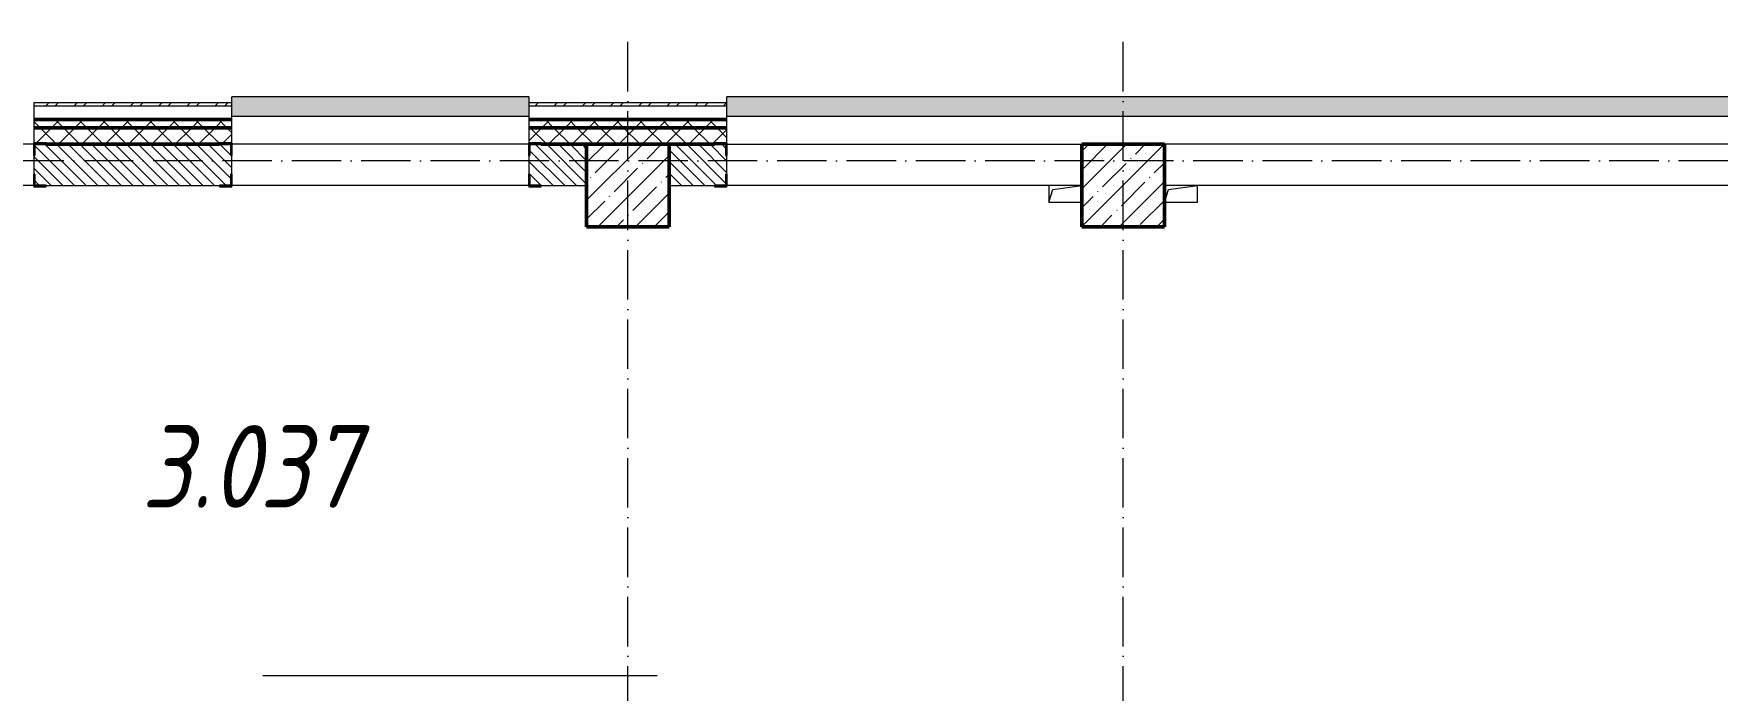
# Model space of a CAD drawing. Header units: millimetres. Extents: x -213536 to 1564669, y -45299 to 942238.
# Drawn here: x 198429 to 208629, y 465190 to 469166 of the extents above; entities that cross this region are included whole.
import ezdxf

# ---------------------------------------------------------------- set-up
doc = ezdxf.new("R2010")
doc.units = ezdxf.units.MM
doc.linetypes.add('200_ШТРИХ_ш1п0_6_', pattern=[160, 100, -60])
doc.linetypes.add('50_200_ШТРИХ_1Т_ш5_п1_п1_', pattern=[700, 500, -100, 0, -100])
for name, color, linetype, lineweight, true_color in [('A-DETL-GENF-OTLN-4', 9, '200_ШТРИХ_ш1п0_6_', 9, 0x808080), ('A-DETL-GENF-OTLN-5', 7, 'Continuous', 5, 0xc0c0c0), ('A-GLAZ-____-OTLN-1', 7, 'Continuous', 9, 0xc0c0c0)]:
    doc.layers.add(name, color=color, linetype=linetype, lineweight=lineweight, true_color=true_color)
for name, color, linetype, lineweight in [('A-GENM-____-MCUT', 7, 'Continuous', 25), ('A-GENM-____-OTLN', 7, 'Continuous', 9), ('A-GENM-____-OTLN-1', 7, 'Continuous', 25), ('A-GLAZ-____-OTLN', 7, 'Continuous', 9), ('A-WALL-____-MCUT-2', 7, 'Continuous', 50), ('A-WALL-____-MCUT-3', 7, 'Continuous', 9), ('A-WALL-____-OTLN', 7, 'Continuous', 9), ('A-WALL-____-PATT-1', 7, 'Continuous', 9), ('A-WALL-FNSH-MCUT-1', 7, 'Continuous', 9), ('S-COLS-____-MCUT', 7, 'Continuous', 50), ('S-COLS-____-OTLN', 7, 'Continuous', 9), ('S-GRID-____-OTLN-1', 7, '50_200_ШТРИХ_1Т_ш5_п1_п1_', 9), ('Марки помещений', 7, 'Continuous', 9)]:
    doc.layers.add(name, color=color, linetype=linetype, lineweight=lineweight)
doc.styles.add('ISOCPEUR_I_2', font='isocpeui.ttf', dxfattribs={"width": 0.85, "height": 2.3})
pattern_1 = [(45, (142429.06, 459015.94), (-70.71068, 70.71068), []), (135, (142429.06, 459015.94), (-70.71068, -70.71068), [])]
pattern_2 = [(135, (142429.057, 459015.94), (-35.35534, -35.35534), [])]

# ---------------------------------------------------------------- blocks, each defined once
blk = doc.blocks.new('BSC_Колонна _Прямоугольная - 500х500-V116-АР1_План отверстий 3 этажа в осях 1-64_А-ГГ')
at = {"layer": 'S-COLS-____-OTLN'}
h = blk.add_hatch(dxfattribs=at)
h.set_pattern_fill('FP_139', color=256, style=0, pattern_type=2)
h.set_pattern_definition([(45, (-62600, -9231.04), (-114.04925, 114.04925), []), (45, (-62485.95, -9231.04), (-114.04925, 114.04925), [201.613, -40.323, 3.353, -36.97])])
h.paths.add_polyline_path([(-250, -250), (250, -250), (250, 250), (-250, 250)], flags=0)
at = {"layer": 'S-COLS-____-MCUT'}
for p, q in [((250, 250), (-250, 250)), ((-250, 250), (-250, -250)), ((250, -250), (250, 250)), ((-250, -250), (250, -250))]:
    blk.add_line(p, q, dxfattribs=at)
blk = doc.blocks.new('BSC_Колонна _Прямоугольная - 500х500-V135-АР1_План отверстий 3 этажа в осях 1-64_А-ГГ')
at = {"layer": 'S-COLS-____-OTLN'}
h = blk.add_hatch(dxfattribs=at)
h.set_pattern_fill('FP_158', color=256, style=0, pattern_type=2)
h.set_pattern_definition([(45, (-59600, -9231.04), (-114.04925, 114.04925), []), (45, (-59485.95, -9231.04), (-114.04925, 114.04925), [201.613, -40.323, 3.353, -36.97])])
h.paths.add_polyline_path([(-250, -250), (250, -250), (250, 250), (-250, 250), (-250, 103)], flags=0)
at = {"layer": 'S-COLS-____-MCUT'}
for p, q in [((250, 250), (-250, 250)), ((-250, 250), (-250, -250)), ((250, -250), (250, 250)), ((-250, -250), (250, -250))]:
    blk.add_line(p, q, dxfattribs=at)
blk = doc.blocks.new('Фахверк_СКБ_Уголок - 250_2700-27497298-АР1_План отверстий 3 этажа в осях 1-64_А-ГГ')
at = {"layer": 'A-GENM-____-MCUT'}
for p, q in [((200, 181), (125, 181)), ((125, 181), (125, 106)), ((125, 106), (131, 106)), ((131, 106), (131, 175)), ((131, 175), (200, 175)), ((200, 175), (200, 181)), ((131, -6), (125, -6)), ((125, -6), (125, -81)), ((125, -81), (200, -81)), ((131, -75), (131, -6)), ((200, -75), (131, -75)), ((200, -81), (200, -75))]:
    blk.add_line(p, q, dxfattribs=at)
blk = doc.blocks.new('AR_Отверстие прямоугольное _в плите_ - AR_Отверстие прямоугольное _в плите_-V180-АР1_План отверстий 3 этажа в осях 1-64_А-ГГ')
at = {"layer": 'A-GENM-____-OTLN'}
for p, q in [((-100, 50), (-100, -50)), ((-100, -50), (-75, 25)), ((-75, 25), (100, 50)), ((-100, -50), (100, -50))]:
    blk.add_line(p, q, dxfattribs=at)
blk = doc.blocks.new('AR_Отверстие прямоугольное _в плите_ - AR_Отверстие прямоугольное _в плите_-V181-АР1_План отверстий 3 этажа в осях 1-64_А-ГГ')
at = {"layer": 'A-GENM-____-OTLN'}
for p, q in [((-100, -50), (-75, 25)), ((-75, 25), (100, 50)), ((100, -50), (100, 50)), ((-100, -50), (100, -50))]:
    blk.add_line(p, q, dxfattribs=at)
blk = doc.blocks.new('Отлив_СКБ - Отлив витража_120_НВФ-31885687-АР1_План отверстий 3 этажа в осях 1-64_А-ГГ')
at = {"layer": 'A-GLAZ-____-OTLN-1'}
for points in [[(0, 0), (0, -2), (1800, -2), (1800, 0), (534, 0)], [(0, -2), (0, -120), (1800, -120), (1800, -2), (534, -2)]]:
    blk.add_hatch(color=256, dxfattribs=at).paths.add_polyline_path(points, flags=0)
at = {"layer": 'A-GLAZ-____-OTLN'}
for p, q in [((0, 0), (1800, 0)), ((1800, -2), (0, -2)), ((0, -120), (0, -83)), ((1800, -83), (1800, -120)), ((0, -120), (1800, -120))]:
    blk.add_line(p, q, dxfattribs=at)
blk = doc.blocks.new('Отлив_СКБ - Отлив витража_120_НВФ-31885342-АР1_План отверстий 3 этажа в осях 1-64_А-ГГ')
at = {"layer": 'A-GLAZ-____-OTLN-1'}
for points in [[(7800, -2), (7800, 0), (0, 0), (0, -2), (6196, -2)], [(7800, -120), (7800, -2), (0, -2), (0, -120), (6196, -120)]]:
    blk.add_hatch(color=256, dxfattribs=at).paths.add_polyline_path(points, flags=0)
at = {"layer": 'A-GLAZ-____-OTLN'}
for p, q in [((0, 0), (7800, 0)), ((7800, -2), (0, -2)), ((0, -120), (0, -83)), ((7800, -83), (7800, -120)), ((0, -120), (7800, -120))]:
    blk.add_line(p, q, dxfattribs=at)
blk = doc.blocks.new('DET_L_Имитация разреза_ISO2-5 - Низ-29858693-АР1_План отверстий 3 этажа в осях 1-64_А-ГГ')
at = {"layer": 'A-DETL-GENF-OTLN-5'}
blk.add_line((143, 0), (2532, 0), dxfattribs=at)

msp = doc.modelspace()

# ---------------------------------------------------------------- hatches: boundary and pattern name
at = {"layer": 'A-WALL-____-PATT-1'}
h = msp.add_hatch(dxfattribs=at)
h.set_pattern_fill('FP_3', color=256, style=0, pattern_type=2)
h.set_pattern_definition([(45, (142429.06, 459015.94), (-85.53659, 85.53659), []), (45, (142486.08, 459015.94), (-85.53659, 85.53659), [])])
h.paths.add_polyline_path([(214294.1, 468727), (214294.1, 468747), (210429.1, 468747), (210429.1, 468727), (213114, 468727)], flags=0)
h.paths.add_polyline_path([(202509.2, 468727), (202629.1, 468727), (202629.1, 468747), (201429.1, 468747), (201429.1, 468727)], flags=0)
h.paths.add_polyline_path([(198974.2, 468727), (199629.1, 468727), (199629.1, 468747), (198429.1, 468747), (198429.1, 468727)], flags=0)
h.paths.add_polyline_path([(196629.1, 468727), (196629.1, 468747), (195429.1, 468747), (195429.1, 468727), (195439.3, 468727)], flags=0)
h.paths.add_polyline_path([(193629.1, 468727), (193629.1, 468747), (192429.1, 468747), (192429.1, 468727)], flags=0)
h.paths.add_polyline_path([(189429.1, 468727), (190629.1, 468727), (190629.1, 468747), (189429.1, 468747)], flags=0)
h.paths.add_polyline_path([(187629.1, 468727), (187629.1, 468747), (186429.1, 468747), (186429.1, 468727), (186602, 468727)], flags=0)
h.paths.add_polyline_path([(183429.1, 468727), (184629.1, 468727), (184629.1, 468747), (183429.1, 468747)], flags=0)
h.paths.add_polyline_path([(181629.1, 468727), (181629.1, 468747), (180764.1, 468747), (180764.1, 468727), (181299.6, 468727)], flags=0)
h = msp.add_hatch(dxfattribs=at)
h.set_pattern_fill('FP_1', color=256, style=0, pattern_type=2)
h.set_pattern_definition(pattern_1)
h.paths.add_polyline_path([(216779.1, 468597), (216779.1, 468647), (210429.1, 468647), (210429.1, 468597), (216648.9, 468597)], flags=0)
h.paths.add_polyline_path([(202509.2, 468597), (202629.1, 468597), (202629.1, 468647), (201429.1, 468647), (201429.1, 468597)], flags=0)
h.paths.add_polyline_path([(199629.1, 468597), (199629.1, 468647), (198429.1, 468647), (198429.1, 468597), (198974.2, 468597)], flags=0)
h.paths.add_polyline_path([(196629.1, 468597), (196629.1, 468647), (195429.1, 468647), (195429.1, 468597), (195439.3, 468597)], flags=0)
h.paths.add_polyline_path([(193629.1, 468597), (193629.1, 468647), (192429.1, 468647), (192429.1, 468597)], flags=0)
h.paths.add_polyline_path([(189429.1, 468597), (190629.1, 468597), (190629.1, 468647), (189429.1, 468647)], flags=0)
h.paths.add_polyline_path([(187629.1, 468597), (187629.1, 468647), (186429.1, 468647), (186429.1, 468597), (186602, 468597)], flags=0)
h.paths.add_polyline_path([(184629.1, 468597), (184629.1, 468647), (183429.1, 468647), (183429.1, 468597)], flags=0)
h.paths.add_polyline_path([(181299.6, 468597), (181629.1, 468597), (181629.1, 468647), (180229.1, 468647), (180229.1, 468597)], flags=0)
h.paths.add_polyline_path([(177229.1, 468597), (178429.1, 468597), (178429.1, 468647), (177229.1, 468647)], flags=0)
h.paths.add_polyline_path([(175429.1, 468597), (175429.1, 468647), (174229.1, 468647), (174229.7, 468597)], flags=0)
h.paths.add_polyline_path([(172429.1, 468597), (172429.1, 468647), (171229.1, 468647), (171229.1, 468597)], flags=0)
h.paths.add_polyline_path([(169429.1, 468597), (169429.1, 468647), (166259.1, 468647), (166259.1, 468597), (167159.9, 468597)], flags=0)
h = msp.add_hatch(dxfattribs=at)
h.set_pattern_fill('FP_1', color=256, style=0, pattern_type=2)
h.set_pattern_definition(pattern_1)
h.paths.add_polyline_path([(216779.1, 468497), (216779.1, 468597), (210429.1, 468597), (210429.1, 468503), (210504.1, 468503), (210504.1, 468497), (216648.9, 468497)], flags=0)
h.paths.add_polyline_path([(202509.2, 468497), (202554.1, 468497), (202554.1, 468503), (202629.1, 468503), (202629.1, 468597), (201429.1, 468597), (201429.1, 468503), (201504.1, 468503), (201504.1, 468497), (202279.1, 468497)], flags=0)
h.paths.add_polyline_path([(199554.1, 468497), (199554.1, 468503), (199629.1, 468503), (199629.1, 468597), (198429.1, 468597), (198429.1, 468503), (198504.1, 468503), (198504.1, 468497), (198974.2, 468497)], flags=0)
h.paths.add_polyline_path([(196554.1, 468497), (196554.1, 468503), (196629.1, 468503), (196629.1, 468597), (195429.1, 468597), (195429.1, 468503), (195504.1, 468503), (195504.1, 468497), (196279.1, 468497)], flags=0)
h.paths.add_polyline_path([(193554.1, 468497), (193554.1, 468503), (193629.1, 468503), (193629.1, 468597), (192429.1, 468597), (192429.1, 468503), (192504.1, 468503), (192504.1, 468497), (192779.1, 468497)], flags=0)
h.paths.add_polyline_path([(190554.1, 468497), (190554.1, 468503), (190629.1, 468503), (190629.1, 468597), (189429.1, 468597), (189429.1, 468503), (189504.1, 468503), (189504.1, 468497), (190136.9, 468497)], flags=0)
h.paths.add_polyline_path([(186504.1, 468497), (187554.1, 468497), (187554.1, 468503), (187629.1, 468503), (187629.1, 468597), (186429.1, 468597), (186429.1, 468503), (186504.1, 468503)], flags=0)
h.paths.add_polyline_path([(183779.1, 468497), (184554.1, 468497), (184554.1, 468503), (184629.1, 468503), (184629.1, 468597), (183429.1, 468597), (183429.1, 468503), (183504.1, 468503), (183504.1, 468497)], flags=0)
h.paths.add_polyline_path([(181299.6, 468497), (181554.1, 468497), (181554.1, 468503), (181629.1, 468503), (181629.1, 468597), (180229.1, 468597), (180229.1, 468497), (181279.1, 468497)], flags=0)
h.paths.add_polyline_path([(177764.7, 468497), (178354.1, 468497), (178354.1, 468503), (178429.1, 468503), (178429.1, 468597), (177229.1, 468597), (177229.1, 468497), (177729.1, 468497)], flags=0)
h.paths.add_polyline_path([(175354.1, 468497), (175354.1, 468503), (175429.1, 468503), (175429.1, 468597), (174229.1, 468597), (174229.7, 468503), (174304.1, 468503), (174304.1, 468497)], flags=0)
h.paths.add_polyline_path([(172354.1, 468497), (172354.1, 468503), (172429.1, 468503), (172429.1, 468597), (171229.1, 468597), (171229.1, 468497), (171729.1, 468497)], flags=0)
h.paths.add_polyline_path([(169354.1, 468497), (169354.1, 468503), (169429.1, 468503), (169429.1, 468597), (166259.1, 468597), (166259.1, 468497), (168729.1, 468497)], flags=0)
h = msp.add_hatch(dxfattribs=at)
h.set_pattern_fill('FP_6', color=256, style=0, pattern_type=2)
h.set_pattern_definition(pattern_2)
h.paths.add_polyline_path([(201504.1, 468247), (201779.1, 468247), (201779.1, 468497), (201435.1, 468497), (201435.1, 468428), (201429.1, 468428), (201429.1, 468316), (201435.1, 468316), (201435.1, 468247)], flags=0)
h.paths.add_polyline_path([(198504.1, 468247), (199623.1, 468247), (199623.1, 468316), (199629.1, 468316), (199629.1, 468428), (199623.1, 468428), (199623.1, 468497), (198435.1, 468497), (198435.1, 468428), (198429.1, 468428), (198429.1, 468316), (198435.1, 468316), (198435.1, 468247)], flags=0)
h.paths.add_polyline_path([(196554.1, 468247), (196623.1, 468247), (196623.1, 468316), (196629.1, 468316), (196629.1, 468428), (196623.1, 468428), (196623.1, 468497), (196279.1, 468497), (196279.1, 468247)], flags=0)
h = msp.add_hatch(dxfattribs=at)
h.set_pattern_fill('FP_6', color=256, style=0, pattern_type=2)
h.set_pattern_definition(pattern_2)
h.paths.add_polyline_path([(210504.1, 468247), (210779.1, 468247), (210779.1, 468497), (210435.1, 468497), (210435.1, 468428), (210429.1, 468428), (210429.1, 468316), (210435.1, 468316), (210435.1, 468247)], flags=0)
h.paths.add_polyline_path([(202279.1, 468247), (202623.1, 468247), (202623.1, 468316), (202629.1, 468316), (202629.1, 468428), (202623.1, 468428), (202623.1, 468497), (202279.1, 468497), (202279.1, 468350.3)], flags=0)

# ---------------------------------------------------------------- linework, layer by layer
at = {"layer": 'A-WALL-____-MCUT-2'}
for p, q in [((199629.1, 468647), (198429.1, 468647)), ((199629.1, 468597), (198429.1, 468597)), ((202629.1, 468647), (201429.1, 468647)), ((202629.1, 468597), (201429.1, 468597)), ((198504.1, 468497), (199554.1, 468497)), ((201504.1, 468497), (201779.1, 468497)), ((202279.1, 468497), (202554.1, 468497))]:
    msp.add_line(p, q, dxfattribs=at)
at = {"layer": 'A-WALL-____-MCUT-3'}
for p, q in [((199629.1, 468727), (198429.1, 468727)), ((198429.1, 468727), (198429.1, 468503)), ((199629.1, 468503), (199629.1, 468727)), ((202629.1, 468727), (201429.1, 468727)), ((201429.1, 468727), (201429.1, 468503)), ((202629.1, 468503), (202629.1, 468727)), ((198429.1, 468428), (198429.1, 468316)), ((199629.1, 468316), (199629.1, 468428)), ((201429.1, 468428), (201429.1, 468316)), ((202629.1, 468316), (202629.1, 468428)), ((198504.1, 468247), (199554.1, 468247)), ((201504.1, 468247), (201779.1, 468247)), ((202279.1, 468247), (202554.1, 468247))]:
    msp.add_line(p, q, dxfattribs=at)
at = {"layer": 'A-WALL-____-OTLN'}
for p, q in [((198429.1, 468497), (196629.1, 468497)), ((201429.1, 468497), (199629.1, 468497)), ((202629.1, 468497), (204779.1, 468497)), ((210429.1, 468497), (205279.1, 468497)), ((198429.1, 468247), (196629.1, 468247)), ((201429.1, 468247), (199629.1, 468247)), ((204779.1, 468247), (202629.1, 468247)), ((210429.1, 468247), (205279.1, 468247))]:
    msp.add_line(p, q, dxfattribs=at)
at = {"layer": 'A-WALL-FNSH-MCUT-1'}
for p, q in [((199629.1, 468747), (198429.1, 468747)), ((198429.1, 468747), (198429.1, 468727)), ((198429.1, 468727), (198429.1, 468727)), ((199629.1, 468727), (199629.1, 468747)), ((202629.1, 468747), (201429.1, 468747)), ((201429.1, 468747), (201429.1, 468727)), ((201429.1, 468727), (201429.1, 468727)), ((202629.1, 468727), (202629.1, 468747))]:
    msp.add_line(p, q, dxfattribs=at)
at = {"layer": 'S-GRID-____-OTLN-1', "color": 251, "ltscale": 0.6, "true_color": 0x636466}
for p, q in [((202029.1, 454533.3), (202029.1, 469166.5)), ((205029.1, 454533.3), (205029.1, 469166.5)), ((246503.5, 468397), (137999.2, 468397))]:
    msp.add_line(p, q, dxfattribs=at)

# ---------------------------------------------------------------- block references
at = {"layer": 'A-DETL-GENF-OTLN-4', "rotation": 180}
msp.add_blockref('DET_L_Имитация разреза_ISO2-5 - Низ-29858693-АР1_План отверстий 3 этажа в осях 1-64_А-ГГ', (202348.6, 465277), dxfattribs=at)
at = {"layer": 'A-GENM-____-OTLN'}
for name, p in [('AR_Отверстие прямоугольное _в плите_ - AR_Отверстие прямоугольное _в плите_-V180-АР1_План отверстий 3 этажа в осях 1-64_А-ГГ', (204679.1, 468197)), ('AR_Отверстие прямоугольное _в плите_ - AR_Отверстие прямоугольное _в плите_-V181-АР1_План отверстий 3 этажа в осях 1-64_А-ГГ', (205379.1, 468197))]:
    msp.add_blockref(name, p, dxfattribs=at)
at = {"layer": 'A-GENM-____-OTLN-1'}
for p in [(198304.1, 468322), (201304.1, 468322)]:
    msp.add_blockref('Фахверк_СКБ_Уголок - 250_2700-27497298-АР1_План отверстий 3 этажа в осях 1-64_А-ГГ', p, dxfattribs=at)
at = {"layer": 'A-GENM-____-OTLN-1', "rotation": 180}
for p in [(199754.1, 468422), (202754.1, 468422)]:
    msp.add_blockref('Фахверк_СКБ_Уголок - 250_2700-27497298-АР1_План отверстий 3 этажа в осях 1-64_А-ГГ', p, dxfattribs=at)
at = {"layer": 'A-GLAZ-____-OTLN', "rotation": 180}
for name, p in [('Отлив_СКБ - Отлив витража_120_НВФ-31885687-АР1_План отверстий 3 этажа в осях 1-64_А-ГГ', (201429.1, 468664)), ('Отлив_СКБ - Отлив витража_120_НВФ-31885342-АР1_План отверстий 3 этажа в осях 1-64_А-ГГ', (210429.1, 468664))]:
    msp.add_blockref(name, p, dxfattribs=at)
at = {"layer": 'S-COLS-____-OTLN'}
for name, p in [('BSC_Колонна _Прямоугольная - 500х500-V135-АР1_План отверстий 3 этажа в осях 1-64_А-ГГ', (202029.1, 468247)), ('BSC_Колонна _Прямоугольная - 500х500-V116-АР1_План отверстий 3 этажа в осях 1-64_А-ГГ', (205029.1, 468247))]:
    msp.add_blockref(name, p, dxfattribs=at)

# ---------------------------------------------------------------- texts
at = {"layer": 'Марки помещений', "insert": (199081.7, 466796), "char_height": 500, "width": 785.654, "attachment_point": 1, "style": 'ISOCPEUR_I_2'}
msp.add_mtext('3.037', dxfattribs=at)

doc.saveas('drawing.dxf')
